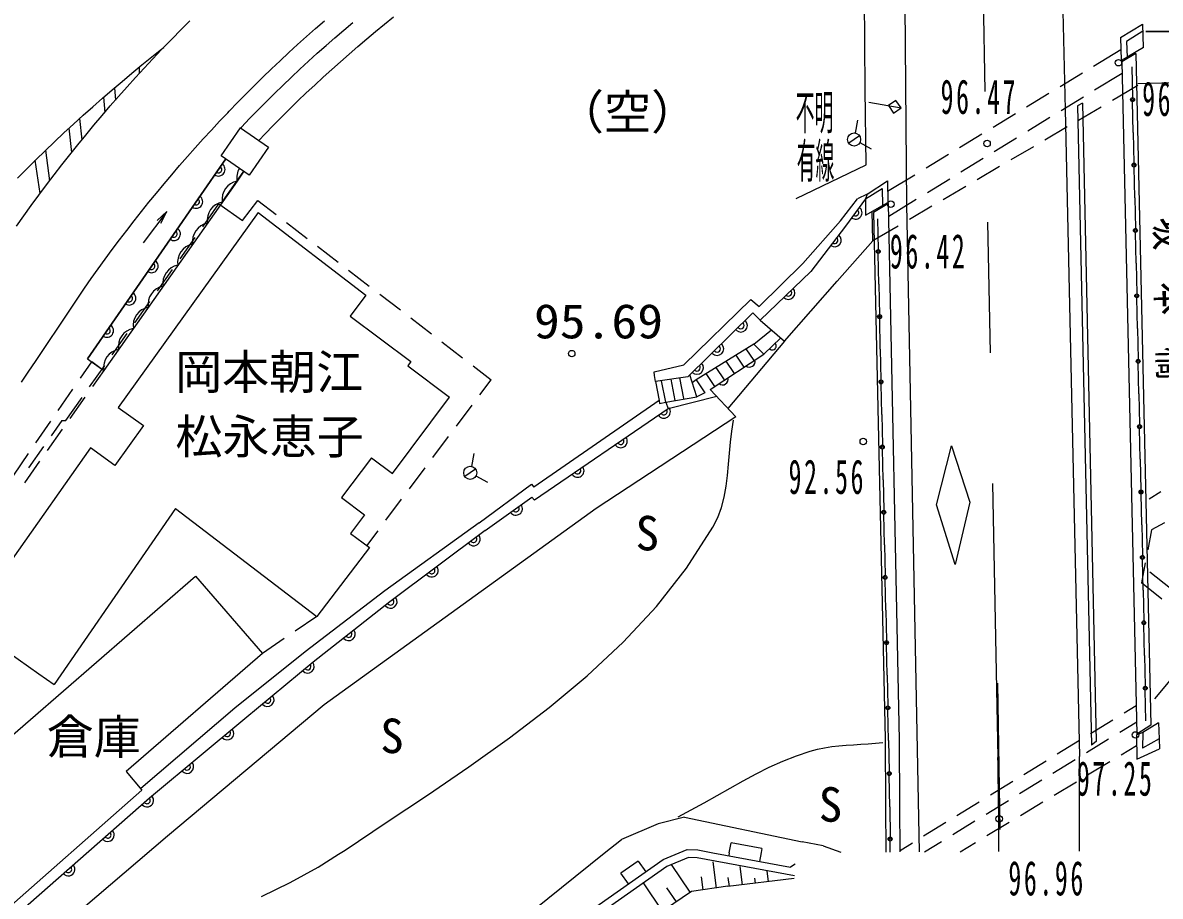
# Model space of a CAD drawing. Units: millimetres, scale not verified. Extents: x 40000 to 680000, y 20000 to 380000.
# Drawn here: x 319856 to 363366, y 237827 to 271244 of the extents above; entities that cross this region are included whole.
import ezdxf
from ezdxf.enums import TextEntityAlignment as Align

# ---------------------------------------------------------------- set-up
doc = ezdxf.new("R2010")
doc.units = ezdxf.units.MM
doc.header["$LTSCALE"] = 1000
doc.layers.add('M-BGD', color=7, linetype='Continuous', lineweight=25)
doc.layers.add('M-BMK-OTRS', color=5, linetype='Continuous', lineweight=25)
doc.styles.add('ＭＳ ゴシック', font='')
doc.styles.get('ＭＳ ゴシック').set_extended_font_data('MS Gothic')

msp = doc.modelspace()

# ---------------------------------------------------------------- linework, layer by layer
at = {"layer": 'M-BGD'}
for p, q in [((352082, 268695), (352023, 275691)), ((361849, 270681), (362693, 271194)), ((362719, 270301), (362696, 271195)), ((361849, 270681), (361869, 269794)), ((362703, 270917), (362075, 270531)), ((364980, 270904), (362817, 270903)), ((362817, 270903), (364980, 270904)), ((360817, 269587), (361859, 270220)), ((362075, 270531), (362103, 269922)), ((362719, 270301), (362103, 269922)), ((362103, 269922), (361869, 269794)), ((362438, 270066), (361896, 269752)), ((362438, 270066), (363011, 244369)), ((359536, 268807), (360390, 269327)), ((361896, 269752), (362476, 244023)), ((362280, 269551), (362305, 268375)), ((360852, 268674), (361906, 269320)), ((365114, 268983), (362509, 268904)), ((352118, 265814), (352082, 268695)), ((358254, 268028), (359108, 268548)), ((362504, 268837), (361536, 268269)), ((352223, 268204), (353454, 267985)), ((353253, 268272), (352966, 268072)), ((352966, 268072), (353166, 267785)), ((353454, 267985), (353253, 268272)), ((359574, 267890), (360426, 268413)), ((360397, 268173), (360203, 268065)), ((360203, 268065), (360732, 243612)), ((360397, 268173), (360921, 243753)), ((362334, 267049), (362308, 268225)), ((353166, 267785), (353454, 267985)), ((356972, 267249), (357826, 267769)), ((358295, 267105), (359148, 267628)), ((361104, 268016), (360242, 267510)), ((327450, 266154), (328190, 267224)), ((328189, 267223), (329259, 266484)), ((328190, 267224), (329259, 266484)), ((351785, 267515), (351698, 267022)), ((359810, 267257), (358948, 266751)), ((351859, 266920), (351449, 266633)), ((355690, 266470), (356545, 266990)), ((357017, 266321), (357869, 266844)), ((362334, 267049), (362359, 265874)), ((329259, 266484), (328519, 265415)), ((351873, 266657), (352313, 266419)), ((358516, 266499), (357654, 265993)), ((327624, 266034), (322337, 258390)), ((322338, 258391), (327624, 266034)), ((328519, 265415), (327450, 266154)), ((354408, 265691), (355263, 266210)), ((355738, 265537), (356590, 266060)), ((327489, 264380), (328308, 265562)), ((328307, 265561), (328055, 265185)), ((349445, 264519), (352118, 265814)), ((352939, 264798), (353981, 265431)), ((357222, 265740), (356360, 265234)), ((362388, 264548), (362362, 265724)), ((328055, 265185), (322955, 257943)), ((352154, 264685), (352927, 265200)), ((352927, 265200), (352952, 264364)), ((354459, 264753), (355312, 265276)), ((355928, 264981), (355066, 264475)), ((352154, 264685), (351785, 264509)), ((352154, 264685), (351785, 264509)), ((352086, 264501), (352733, 264897)), ((352154, 264685), (352086, 264501)), ((352154, 264685), (352086, 264501)), ((352733, 264897), (352746, 264257)), ((362388, 264548), (362413, 263372)), ((326740, 263442), (327361, 264321)), ((327361, 264321), (328265, 263675)), ((328265, 263675), (328847, 264443)), ((328847, 264443), (329544, 263908)), ((351131, 263660), (351785, 264509)), ((352086, 264501), (351332, 263464)), ((352086, 264501), (352093, 263881)), ((352093, 263881), (352746, 264257)), ((352970, 264323), (352404, 263986)), ((352746, 264257), (352952, 264364)), ((352980, 263845), (354033, 264491)), ((354635, 264222), (353772, 263717)), ((328859, 263985), (323506, 256530)), ((325368, 264020), (324460, 262826)), ((325369, 264020), (324461, 262826)), ((328859, 263985), (332978, 260823)), ((352372, 262896), (352352, 264030)), ((352553, 263740), (352578, 262567)), ((329940, 263604), (330733, 262995)), ((349689, 262033), (351131, 263660)), ((351332, 263464), (350000, 261733)), ((353341, 263464), (352372, 262896)), ((325875, 262216), (326452, 263033)), ((352372, 262896), (351003, 261356)), ((362441, 262046), (362416, 263222)), ((331130, 262690), (331923, 262082)), ((352606, 261246), (352581, 262418)), ((348027, 260392), (349689, 262033)), ((362441, 262046), (362467, 260871)), ((325010, 260991), (325586, 261808)), ((332320, 261777), (333113, 261168)), ((350000, 261733), (348063, 259868)), ((348990, 259065), (351003, 261356)), ((352606, 261246), (352631, 260073)), ((332978, 260823), (332379, 260022)), ((333509, 260864), (334303, 260255)), ((345143, 258155), (347706, 260657)), ((347706, 260657), (348027, 260392)), ((362495, 259545), (362470, 260721)), ((324144, 259766), (324721, 260583)), ((332379, 260022), (334700, 258284)), ((334699, 259950), (335492, 259341)), ((347784, 260149), (345296, 257702)), ((348063, 259868), (347784, 260149)), ((348063, 259868), (348990, 259065)), ((352658, 258751), (352634, 259924)), ((323279, 258540), (323856, 259357)), ((347816, 258947), (348498, 259492)), ((362495, 259545), (362521, 258369)), ((335889, 259037), (336682, 258428)), ((347816, 258947), (345611, 257586)), ((348990, 259065), (346824, 256490)), ((347816, 258947), (348205, 258569)), ((348205, 258569), (348848, 259188)), ((346146, 257211), (348205, 258569)), ((347453, 258073), (347144, 258532)), ((347828, 258321), (347527, 258769)), ((352658, 258751), (352683, 257579)), ((322059, 257645), (322494, 258277)), ((322337, 258390), (322955, 257943)), ((322414, 257315), (322991, 258132)), ((322496, 258281), (322955, 257943)), ((334700, 258284), (334580, 258123)), ((334580, 258123), (336180, 256924)), ((337079, 258123), (337775, 257589)), ((344014, 257890), (345143, 258155)), ((346697, 257583), (346378, 258059)), ((347077, 257825), (346761, 258296)), ((362549, 257043), (362524, 258219)), ((322955, 257943), (322520, 257326)), ((337345, 257014), (337775, 257589)), ((344026, 257752), (344014, 257890)), ((344058, 257515), (344026, 257752)), ((345296, 257702), (344058, 257515)), ((344640, 257602), (344803, 256786)), ((345144, 256864), (344986, 257655)), ((345639, 256927), (345369, 257773)), ((345611, 257586), (345465, 257472)), ((345611, 257586), (345950, 257082)), ((346324, 257332), (345995, 257823)), ((321210, 256408), (321776, 257232)), ((344058, 257515), (344194, 256796)), ((344458, 256727), (344293, 257550)), ((347126, 256169), (346146, 257211)), ((352711, 256257), (352686, 257430)), ((321504, 256027), (322125, 256907)), ((322232, 256917), (321656, 256100)), ((333993, 254005), (336180, 256924)), ((344194, 256796), (339402, 253477)), ((344194, 256796), (344217, 256682)), ((344217, 256682), (344458, 256727)), ((344458, 256727), (345639, 256927)), ((344458, 256727), (344542, 256479)), ((346401, 256940), (344542, 256479)), ((345950, 257082), (345639, 256927)), ((362549, 257043), (362575, 255868)), ((323506, 256530), (324481, 255830)), ((336446, 255814), (337045, 256614)), ((344542, 256479), (339429, 252974)), ((320360, 255172), (320926, 255996)), ((321355, 256028), (320942, 255446)), ((321355, 256028), (321504, 256027)), ((347126, 256169), (341790, 252657)), ((352711, 256257), (352736, 255085)), ((321368, 255691), (320791, 254874)), ((324481, 255830), (323384, 254301)), ((335546, 254613), (336146, 255413)), ((362603, 254542), (362578, 255718)), ((322443, 254977), (319451, 250720)), ((320653, 255038), (320074, 254222)), ((323384, 254301), (322443, 254977)), ((319510, 253936), (320077, 254760)), ((333193, 254604), (332054, 253084)), ((333193, 254604), (333993, 254005)), ((337105, 254763), (337017, 254271)), ((352763, 253763), (352739, 254936)), ((362603, 254542), (362628, 253366)), ((320503, 254465), (319927, 253648)), ((334647, 253412), (335246, 254213)), ((337178, 254168), (336769, 253882)), ((337193, 253905), (337632, 253667)), ((352763, 253763), (352788, 252591)), ((337315, 252111), (339317, 253594)), ((339317, 253594), (339402, 253477)), ((332054, 253084), (332934, 252424)), ((333748, 252212), (334347, 253012)), ((337543, 251817), (339332, 253095)), ((339429, 252974), (339332, 253095)), ((362657, 252040), (362632, 253216)), ((325702, 252660), (321056, 245930)), ((325702, 252660), (331108, 248534)), ((341790, 252657), (331391, 245151)), ((332934, 252424), (332395, 251704)), ((352816, 251269), (352791, 252441)), ((337315, 252111), (333707, 249506)), ((362657, 252040), (362682, 250865)), ((363529, 252113), (363031, 251849)), ((332395, 251704), (333115, 251164)), ((333017, 251237), (333448, 251812)), ((337543, 251817), (333897, 249091)), ((363031, 251849), (362885, 251078)), ((333115, 251164), (331108, 248534)), ((352816, 251269), (352841, 250097)), ((362711, 249539), (362686, 250715)), ((362792, 250587), (362646, 249815)), ((363756, 249606), (362973, 250228)), ((317106, 241950), (326470, 250066)), ((326470, 250066), (329025, 247119)), ((352868, 248775), (352844, 249947)), ((363429, 249193), (362646, 249815)), ((333707, 249506), (330663, 247182)), ((362711, 249539), (362736, 248363)), ((316802, 248921), (320472, 246341)), ((333897, 249091), (330963, 246786)), ((331108, 248534), (330273, 247967)), ((352868, 248775), (352893, 247603)), ((362765, 247037), (362739, 248213)), ((329859, 247686), (329025, 247119)), ((330663, 247182), (327969, 245021)), ((352921, 246281), (352896, 247453)), ((329025, 247119), (323810, 242599)), ((330963, 246786), (328345, 244611)), ((362765, 247037), (362790, 245862)), ((320472, 246341), (321056, 245930)), ((352921, 246281), (352946, 245109)), ((362819, 244536), (362793, 245711)), ((327969, 245021), (324378, 241953)), ((331391, 245151), (325397, 240121)), ((361982, 244842), (362451, 245130)), ((328345, 244611), (324857, 241708)), ((352974, 243787), (352949, 244959)), ((360704, 244057), (361556, 244580)), ((361819, 244107), (362465, 244505)), ((362706, 244094), (362459, 243998)), ((363011, 244369), (362476, 244023)), ((362706, 244094), (362690, 243492)), ((363304, 244457), (362706, 244094)), ((363304, 244457), (363329, 243845)), ((352974, 243787), (352998, 242596)), ((359426, 243272), (360278, 243795)), ((360540, 243323), (361392, 243846)), ((360921, 243753), (360732, 243612)), ((362459, 243998), (362466, 243067)), ((363329, 243845), (362690, 243492)), ((363329, 243845), (363331, 243461)), ((361871, 243242), (362462, 243599)), ((362466, 243067), (363331, 243461)), ((358147, 242487), (358999, 243010)), ((359262, 242538), (360114, 243061)), ((360586, 242468), (361443, 242984)), ((323810, 242599), (324408, 241880)), ((347407, 242239), (347906, 242507)), ((353026, 241252), (353001, 242443)), ((324373, 241949), (324360, 241937)), ((356869, 241702), (357721, 242226)), ((357984, 241753), (358836, 242276)), ((359302, 241694), (360158, 242210)), ((324705, 241575), (318542, 236171)), ((324408, 241880), (318652, 236809)), ((324857, 241708), (324707, 241577)), ((356705, 240968), (357558, 241491)), ((344922, 240869), (345425, 241129)), ((353026, 241252), (353032, 240089)), ((353417, 239521), (353410, 241289)), ((355591, 240917), (356443, 241441)), ((358017, 240919), (358874, 241435)), ((345164, 240847), (344162, 240591)), ((345164, 240847), (349665, 239913)), ((354312, 240133), (355165, 240656)), ((355427, 240183), (356279, 240707)), ((356733, 240145), (357589, 240661)), ((344163, 240591), (342759, 240002)), ((325397, 240121), (319452, 235074)), ((342100, 239474), (342759, 240002)), ((346883, 239493), (346953, 239869)), ((348131, 239650), (346953, 239869)), ((350467, 239761), (349665, 239913)), ((350467, 239761), (351150, 239511)), ((353036, 239519), (353033, 239941)), ((353417, 239583), (353886, 239871)), ((354354, 239525), (355001, 239922)), ((355713, 239530), (356304, 239887)), ((329278, 229194), (342100, 239474)), ((331152, 238944), (331928, 239431)), ((344352, 239232), (344962, 239485)), ((345322, 239310), (344497, 238968)), ((344962, 239485), (345268, 239612)), ((345268, 239612), (345683, 239597)), ((345649, 239298), (345322, 239310)), ((345683, 239597), (346252, 239491)), ((346252, 239491), (349218, 238939)), ((346883, 239493), (346861, 239378)), ((348103, 239499), (348040, 239159)), ((348131, 239650), (348103, 239499)), ((330083, 238356), (331152, 238944)), ((340355, 236430), (344352, 239232)), ((344497, 238968), (340534, 236189)), ((343399, 239175), (342733, 238707)), ((343399, 239175), (343686, 238765)), ((345388, 237977), (344671, 239040)), ((349375, 238605), (345649, 239298)), ((346392, 238133), (346262, 239147)), ((347384, 238261), (347293, 238967)), ((349396, 239051), (349218, 238939)), ((343020, 238298), (342733, 238707)), ((345885, 238068), (345820, 238575)), ((346832, 238209), (349368, 238516)), ((346888, 238197), (346842, 238550)), ((347880, 238324), (347854, 238524)), ((348376, 238388), (348324, 238788)), ((328987, 237815), (330083, 238356)), ((345437, 238010), (340633, 234767)), ((344325, 237260), (343598, 238337)), ((344857, 237618), (344498, 238150)), ((346832, 238209), (345437, 238010))]:
    msp.add_line(p, q, dxfattribs=at)
for points in [[(328189, 267223), (328217, 267253), (328529, 267577), (328844, 267899), (329162, 268218), (329482, 268534), (329804, 268847), (330130, 269158), (330457, 269467), (330788, 269772), (331121, 270075), (331456, 270375), (331794, 270672), (332135, 270966), (332478, 271257)], [(328881, 266745), (329125, 266999), (329435, 267316), (329747, 267630), (330063, 267941), (330380, 268250), (330701, 268556), (331023, 268859), (331349, 269160), (331677, 269458), (332007, 269754), (332340, 270046), (332675, 270336), (333013, 270623), (333353, 270907), (333695, 271188), (334040, 271467)], [(353410, 241289), (353390, 243802), (352970, 264323)], [(325132, 263571), (325368, 264020), (324999, 263672)], [(325132, 263572), (325369, 264020), (325000, 263673)], [(352404, 263986), (352845, 243843), (352861, 241300), (352866, 239518)], [(331928, 239431), (332185, 239593), (333751, 240642), (335335, 241700), (336918, 242779), (338477, 243891), (339995, 245048), (341451, 246263), (342825, 247548), (344098, 248914), (345248, 250375), (346257, 251942), (346440, 252313), (346579, 252700), (346682, 253100), (346757, 253511), (346812, 253929), (346854, 254352), (346891, 254777), (346930, 255201), (346979, 255622), (347047, 256035)], [(370801, 254966), (369902, 253480), (363141, 245376)], [(363393, 253297), (362940, 253023)], [(344922, 240869), (345425, 241129), (345922, 241401), (346417, 241680), (346911, 241961), (347407, 242239), (347906, 242507), (348411, 242761), (348924, 242995), (349446, 243204), (349981, 243383), (350251, 243453), (350524, 243508), (350799, 243550), (351077, 243582), (351356, 243606), (351637, 243625), (351917, 243642), (352198, 243661), (352478, 243683), (352756, 243711)]]:
    msp.add_lwpolyline(points, dxfattribs=at)
for centre, radius in [((361764, 269715), 125), ((362307, 268300), 75), ((362307, 268300), 37.5), ((351654, 266777), 250), ((356741, 266622), 125), ((362361, 265799), 75), ((362361, 265799), 37.5), ((353059, 264305), 125), ((362415, 263297), 75), ((362415, 263297), 37.5), ((352580, 262493), 75), ((352580, 262493), 37.5), ((362468, 260796), 75), ((362468, 260796), 37.5), ((352632, 259999), 75), ((352632, 259999), 37.5), ((340854, 258586), 125), ((362522, 258294), 75), ((362522, 258294), 37.5), ((352685, 257504), 75), ((352685, 257504), 37.5), ((362576, 255793), 75), ((362576, 255793), 37.5), ((352007, 255223), 125), ((352737, 255010), 75), ((352737, 255010), 37.5), ((336973, 254025), 250), ((362630, 253291), 75), ((362630, 253291), 37.5), ((352790, 252516), 75), ((352790, 252516), 37.5), ((362684, 250790), 75), ((362684, 250790), 37.5), ((352842, 250022), 75), ((352842, 250022), 37.5), ((362738, 248288), 75), ((362738, 248288), 37.5), ((352895, 247528), 75), ((352895, 247528), 37.5), ((362792, 245787), 75), ((362792, 245787), 37.5), ((352947, 245034), 75), ((352947, 245034), 37.5), ((362423, 243996), 125), ((353000, 242520), 75), ((353000, 242520), 37.5), ((357206, 240785), 125), ((353033, 240015), 75), ((353033, 240015), 37.5)]:
    msp.add_circle(centre, radius, dxfattribs=at)
for centre, radius, start, end in [((367278, 229966), 68500, 117.90692, 146.28591), ((367278, 229966), 69250, 123.86142, 146.28591), ((327344, 265630), 250, 235.3316, 55.3316), ((327344, 265630), 125, 235.3316, 55.3316), ((328731, 265317), 688, 148.638, 191.0601), ((328185, 264491), 706, 100.6089, 189.0782), ((326491, 264396), 250, 235.3316, 55.3316), ((326491, 264396), 125, 235.3316, 55.3316), ((327619, 263687), 706, 100.6086, 189.0786), ((351709, 263982), 250, 233.9747, 53.9747), ((351709, 263983), 125, 233.9747, 53.9747), ((351709, 263982), 125, 233.9747, 53.9747), ((325638, 263163), 250, 235.3316, 55.3316), ((325638, 263163), 125, 235.3316, 55.3316), ((327052, 262882), 706, 100.6081, 189.0784), ((350915, 262922), 250, 232.4356, 52.4356), ((350915, 262922), 125, 232.4356, 52.4356), ((326485, 262077), 706, 100.6086, 189.0786), ((324785, 261929), 250, 235.3316, 55.3316), ((324785, 261929), 125, 235.3316, 55.3316), ((325918, 261273), 706, 100.6089, 189.0782), ((325352, 260468), 705, 100.6078, 189.0789), ((349144, 260909), 250, 223.9057, 43.9057), ((323931, 260695), 250, 235.3316, 55.3316), ((323931, 260695), 125, 235.3316, 55.3316), ((349144, 260909), 125, 223.9057, 43.9057), ((324785, 259663), 706, 100.6089, 189.0782), ((347326, 259660), 250, 224.523, 44.523), ((323078, 259461), 250, 235.3316, 55.3316), ((323078, 259461), 125, 235.3316, 55.3316), ((324218, 258859), 706, 100.6086, 189.0786), ((347326, 259660), 125, 224.523, 44.523), ((346418, 258769), 250, 224.523, 44.523), ((348527, 258878), 149, 223.4624, 44.3491), ((323652, 258054), 706, 100.6081, 189.0784), ((346418, 258769), 125, 224.523, 44.523), ((345645, 258045), 250, 224.523, 44.523), ((345645, 258045), 125, 224.523, 44.523), ((347654, 258284), 216, 231.1618, 15.6615), ((346624, 257605), 216, 231.1618, 15.6615), ((344378, 256367), 250, 214.4351, 34.4351), ((344378, 256367), 125, 214.4351, 34.4351), ((342728, 255236), 250, 214.4351, 34.4351), ((342728, 255236), 125, 214.4351, 34.4351), ((341078, 254105), 250, 214.4351, 34.4351), ((341078, 254105), 125, 214.4351, 34.4351), ((338721, 252658), 250, 215.5539, 35.5539), ((338721, 252658), 125, 215.5539, 35.5539), ((337101, 251486), 250, 216.7764, 36.7764), ((337101, 251486), 125, 216.7764, 36.7764), ((335499, 250289), 250, 216.7764, 36.7764), ((335499, 250289), 125, 216.7764, 36.7764), ((333925, 249091), 250, 218.1641, 38.1641), ((333925, 249091), 125, 218.1641, 38.1641), ((332325, 247855), 250, 218.1641, 38.1641), ((332325, 247855), 125, 218.1641, 38.1641), ((330757, 246614), 250, 219.6984, 39.6984), ((330757, 246614), 125, 219.6984, 39.6984), ((329218, 245336), 250, 219.6984, 39.6984), ((329218, 245336), 125, 219.6984, 39.6984), ((327680, 244058), 250, 219.7791, 39.7791), ((327680, 244058), 125, 219.7791, 39.7791), ((326143, 242778), 250, 219.7791, 39.7791), ((326143, 242778), 125, 219.7791, 39.7791), ((324611, 241493), 250, 221.2428, 41.2428), ((324611, 241493), 125, 221.2428, 41.2428), ((324611, 241492), 250, 355.0407, 41.243), ((323107, 240174), 250, 221.2428, 41.2428), ((323107, 240174), 125, 221.2428, 41.2428), ((321603, 238856), 250, 221.2428, 41.2428), ((321603, 238856), 125, 221.2428, 41.2428)]:
    msp.add_arc(centre, radius, start, end, dxfattribs=at)
at = {"layer": 'M-BMK-OTRS'}
for p, q in [((358368, 328127), (359728, 267919)), ((356371, 283614), (356662, 268617)), ((353598, 271924), (353657, 264260)), ((324303, 269542), (324314, 269304)), ((323366, 268758), (323399, 268281)), ((322949, 268398), (322995, 267814)), ((359728, 267919), (360278, 243176)), ((321622, 267209), (321727, 266281)), ((322031, 267581), (322115, 266762)), ((320724, 266363), (320884, 265199)), ((320324, 265985), (320512, 264706)), ((353665, 264285), (354150, 239524)), ((356759, 263618), (356856, 258619)), ((354812, 252797), (355377, 255052)), ((355377, 255052), (356082, 252897)), ((356953, 253620), (357156, 243135)), ((355518, 250521), (354812, 252797)), ((356082, 252897), (355518, 250521)), ((357141, 245982), (357235, 240385)), ((360278, 239549), (360278, 243176))]:
    msp.add_line(p, q, dxfattribs=at)
for points in [[(319615, 263466), (319896, 263862), (320181, 264256), (320469, 264647), (320760, 265037), (321054, 265423), (321352, 265807), (321653, 266189), (321957, 266568), (322264, 266945), (322575, 267319), (322888, 267690), (323205, 268059), (323524, 268425), (323847, 268789), (324173, 269150), (324501, 269508), (324833, 269863), (325168, 270216), (325227, 270278), (325565, 270627), (325906, 270973), (326250, 271317)], [(319804, 257494), (320085, 257908), (320338, 258282), (320338, 258282), (321703, 260328), (321958, 260707), (322217, 261084), (322478, 261459), (322743, 261831), (323010, 262201), (323281, 262569), (323555, 262935), (323832, 263299), (324112, 263660), (324395, 264018), (324680, 264375), (324969, 264729), (325261, 265080), (325556, 265430), (325853, 265776), (326153, 266121), (326457, 266462), (326763, 266801), (327072, 267138), (327384, 267472), (327698, 267803), (327754, 267862), (328072, 268190), (328392, 268516), (328715, 268839), (329041, 269159), (329370, 269476), (329701, 269791), (330035, 270103), (330371, 270412), (330710, 270719), (331051, 271022), (331395, 271323)], [(319650, 265292), (320001, 265646), (320355, 265998), (320712, 266345), (321071, 266690), (321433, 267031), (321797, 267368), (322163, 267702), (322532, 268032), (322904, 268359), (323277, 268682), (323653, 269002), (324031, 269318), (324412, 269631), (324795, 269940), (325179, 270245), (325248, 270299)]]:
    msp.add_lwpolyline(points, dxfattribs=at)
msp.add_arc((158194, 239277), 199000, 0.07481, 1.11088, dxfattribs=at)

# ---------------------------------------------------------------- texts
at = {"layer": 'M-BGD', "style": 'ＭＳ ゴシック'}
for s, p in [('（空）', (342989, 267831)), ('岡本朝江', (329281, 257886)), ('松永恵子', (329297, 255414)), ('S', (343746, 251718)), ('倉庫', (322572, 243927)), ('S', (333980, 243963)), ('S', (350751, 241338))]:
    msp.add_text(s, height=1320, dxfattribs=at).set_placement(p, align=Align.MIDDLE_CENTER)
for s, width, p in [('不明', 0.4, (350140, 267817)), ('有線', 0.4, (350180, 265963)), ('95.69', 1.1, (341880, 259828))]:
    msp.add_text(s, height=1320, dxfattribs=dict(at, width=width)).set_placement(p, align=Align.MIDDLE_CENTER)
at = {"layer": 'M-BGD', "char_height": 1320, "attachment_point": 5, "style": 'ＭＳ ゴシック'}
for s, insert in [('\\T1.2;\\W0.55;96.47', (356446, 268407)), ('\\T1.2;\\W0.55;96.55', (364157, 268328)), ('\\T1.2;\\W0.55;96.42', (354506, 262493)), ('\\T1.2;\\W0.55;92.56', (350631, 253868)), ('\\T1.2;\\W0.55;97.25', (361660, 242324)), ('\\T1.2;\\W0.55;96.96', (359039, 238509))]:
    msp.add_mtext(s, dxfattribs=dict(at, insert=insert))
at = {"layer": 'M-BGD', "insert": (363856, 260502), "char_height": 1320, "attachment_point": 5, "rotation": 271.536, "style": 'ＭＳ ゴシック'}
msp.add_mtext('\\T1.31;\\W0.7;坂\\~本\\~橋', dxfattribs=at)

doc.saveas('drawing.dxf')
